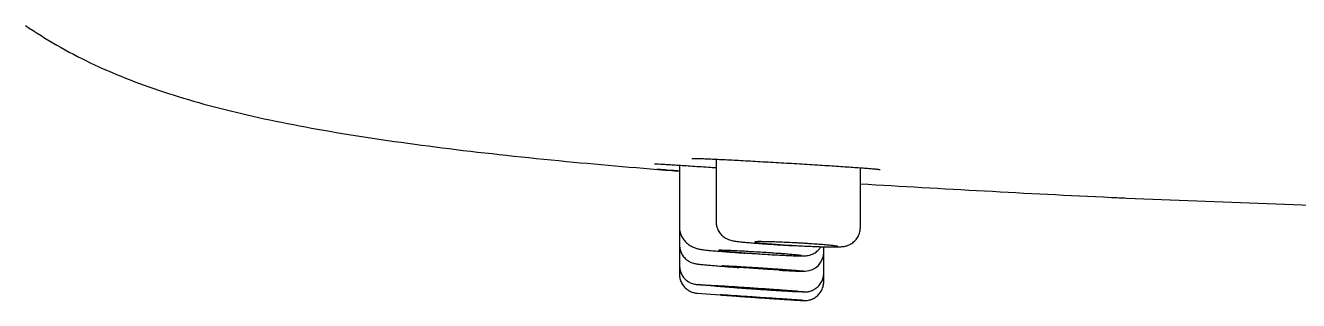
# Model space of a CAD drawing. Header units: millimetres. Extents: x 976 to 9349, y -1578 to 2211.
# Drawn here: x 4581.673 to 4585.024, y 661.806 to 662.531 of the extents above; entities that cross this region are included whole.
import ezdxf

# ---------------------------------------------------------------- set-up
doc = ezdxf.new("R2010")
doc.units = ezdxf.units.MM
doc.layers.add('Wbudowane', color=175, linetype='Continuous')

# ---------------------------------------------------------------- blocks, each defined once
blk = doc.blocks.new('Z$W@#21058')
for p, q in [((4.1925, 160.8721), (4.1925, 160.7018)), ((4.2888, 160.8881), (4.2888, 160.7236)), ((4.6685, 160.7084), (4.6685, 160.8655)), ((4.1925, 160.7018), (4.1925, 160.6623)), ((4.1925, 160.6623), (4.1925, 160.6079)), ((4.5722, 160.6433), (4.5722, 160.6574)), ((4.5722, 160.5887), (4.5722, 160.6433)), ((4.1925, 160.6079), (4.1925, 160.5851)), ((4.5722, 160.566), (4.5722, 160.5887)), ((4.239, 160.5352), (4.2992, 160.5309))]:
    blk.add_line(p, q)
for centre, radius, start, end in [((12.9774, 353.7261), 193.0904, 267.741706, 267.961647), ((4.5221, 160.6434), 0.0501, 271.6674, 359.9791), ((4.5221, 161.3866), 0.7933, 265.1561, 270.103)]:
    blk.add_arc(centre, radius, start, end)
for points, knots in [([(2.4706, 161.2401), (2.4976, 161.2217), (2.5252, 161.2044), (2.5819, 161.1718), (2.611, 161.1565), (2.7012, 161.1133), (2.7651, 161.0881), (2.9025, 161.0428), (2.9759, 161.0227), (3.133, 160.9866), (3.2166, 160.9705), (3.394, 160.9412), (3.4877, 160.928), (3.6846, 160.9037), (3.7877, 160.8926), (3.991, 160.8731), (4.0904, 160.8646), (4.1925, 160.8565)], [0, 0, 0, 0, 0.072502, 0.072502, 0.145014, 0.145014, 0.290039, 0.290039, 0.435064, 0.435064, 0.580089, 0.580089, 0.725114, 0.725114, 0.870139, 0.870139, 1, 1, 1, 1]), ([(4.1264, 160.8761), (4.1264, 160.8761), (4.1265, 160.8761), (4.128, 160.8761), (4.1332, 160.8758), (4.1418, 160.8754), (4.1534, 160.8746), (4.1679, 160.8737), (4.185, 160.8726), (4.2044, 160.8714), (4.226, 160.8699), (4.2495, 160.8684), (4.2707, 160.867), (4.284, 160.8662), (4.2888, 160.8658)], [0, 0, 0, 0, 0.00179, 0.074477, 0.166589, 0.262576, 0.359779, 0.457438, 0.555033, 0.653019, 0.751057, 0.849114, 0.947163, 1, 1, 1, 1]), ([(4.2248, 160.8901), (4.2248, 160.8901), (4.2251, 160.8901), (4.2274, 160.8902), (4.2334, 160.8902), (4.2428, 160.89), (4.2553, 160.8896), (4.2704, 160.8889), (4.288, 160.8881), (4.308, 160.8872), (4.3299, 160.886), (4.3536, 160.8848), (4.3787, 160.8834), (4.405, 160.8819), (4.4321, 160.8804), (4.4598, 160.8788), (4.4875, 160.8772), (4.5151, 160.8755), (4.5422, 160.8739), (4.5684, 160.8722), (4.5935, 160.8706), (4.6171, 160.8691), (4.6389, 160.8676), (4.6587, 160.8662), (4.6762, 160.8649), (4.6913, 160.8637), (4.7035, 160.8627), (4.7127, 160.8618), (4.7165, 160.8613), (4.7181, 160.8611)], [0, 0, 0, 0, 0.0068272, 0.036763, 0.0726291, 0.1104007, 0.1488475, 0.1875633, 0.2263275, 0.2652941, 0.3042665, 0.3432597, 0.382332, 0.4213993, 0.4604968, 0.4995481, 0.5386839, 0.5777616, 0.6168759, 0.6559731, 0.6949983, 0.7340716, 0.7731027, 0.8120644, 0.8509078, 0.8897535, 0.9282055, 0.9661472, 1, 1, 1, 1]), ([(4.1331, 160.8615), (4.1337, 160.8615), (4.1342, 160.8614), (4.1372, 160.8612), (4.1428, 160.8607), (4.1499, 160.8602), (4.1557, 160.8597), (4.1578, 160.8595), (4.1621, 160.8592), (4.1643, 160.859), (4.1744, 160.8582), (4.183, 160.8575), (4.1925, 160.8568)], [0, 0, 0, 0, 0.0499572, 0.0499572, 0.2530474, 0.4561375, 0.4561375, 0.5576825, 0.5576825, 0.6592276, 0.6592276, 1, 1, 1, 1]), ([(4.1925, 160.8567), (4.1887, 160.857), (4.185, 160.8573), (4.1788, 160.8578), (4.1762, 160.858), (4.1713, 160.8584), (4.1689, 160.8585), (4.1574, 160.8595), (4.1496, 160.8601), (4.1416, 160.8608), (4.1401, 160.8609), (4.1374, 160.8611), (4.1362, 160.8612), (4.135, 160.8613)], [0, 0, 0, 0, 0.145076, 0.145076, 0.25274, 0.25274, 0.360403, 0.360403, 0.791057, 0.791057, 0.898721, 0.898721, 1, 1, 1, 1]), ([(4.7181, 160.8611), (4.7182, 160.8611), (4.7184, 160.8611), (4.7187, 160.8611), (4.719, 160.861), (4.7193, 160.861), (4.7195, 160.8609), (4.7198, 160.8609), (4.72, 160.8609), (4.7202, 160.8608), (4.7203, 160.8608), (4.7205, 160.8608), (4.7206, 160.8608), (4.7207, 160.8607), (4.7208, 160.8607), (4.7208, 160.8607), (4.7209, 160.8607), (4.7209, 160.8607), (4.7209, 160.8607), (4.7209, 160.8607)], [0, 0, 0, 0, 0.0426974, 0.114228, 0.1849173, 0.2545867, 0.3231542, 0.390533, 0.4566314, 0.5213545, 0.584605, 0.6462858, 0.7063021, 0.7645643, 0.8209903, 0.8755086, 0.9280611, 0.9786049, 1, 1, 1, 1]), ([(4.6685, 160.8234), (4.8831, 160.8102), (5.105, 160.7983), (5.3424, 160.7869), (5.3556, 160.7863), (5.3688, 160.7857)], [0, 0, 0, 0, 0.9445588, 0.9445588, 1, 1, 1, 1]), ([(4.1925, 160.7018), (4.1932, 160.6974), (4.1953, 160.6899), (4.2016, 160.6779), (4.2104, 160.668), (4.2207, 160.6601), (4.2307, 160.6552), (4.2394, 160.6524), (4.247, 160.6508), (4.2534, 160.6499), (4.2615, 160.6489), (4.2675, 160.6483), (4.2689, 160.6481)], [0, 0, 0, 0, 0.092787, 0.189185, 0.284279, 0.375944, 0.455593, 0.517907, 0.585538, 0.747202, 0.944539, 1, 1, 1, 1]), ([(4.2888, 160.7236), (4.2888, 160.7192), (4.2897, 160.7117), (4.2941, 160.6999), (4.3009, 160.6902), (4.3092, 160.6827), (4.3175, 160.678), (4.3249, 160.6752), (4.3324, 160.6733), (4.3398, 160.6721), (4.3512, 160.6707), (4.3647, 160.6694), (4.3798, 160.668), (4.3968, 160.6666), (4.4154, 160.6653), (4.4352, 160.6639), (4.4558, 160.6626), (4.4749, 160.6615), (4.4869, 160.6609), (4.4919, 160.6606)], [0, 0, 0, 0, 0.0416, 0.083571, 0.124928, 0.164295, 0.198541, 0.228641, 0.266089, 0.35301, 0.438153, 0.514008, 0.587501, 0.660342, 0.732595, 0.804679, 0.876656, 0.948588, 1, 1, 1, 1]), ([(4.5949, 160.6571), (4.597, 160.6571), (4.6035, 160.6571), (4.6129, 160.6573), (4.6202, 160.6577), (4.6284, 160.6589), (4.637, 160.6614), (4.6465, 160.6662), (4.6557, 160.6742), (4.6631, 160.6843), (4.6675, 160.6964), (4.6685, 160.704), (4.6685, 160.7084)], [0, 0, 0, 0, 0.07564, 0.251425, 0.422935, 0.500296, 0.568286, 0.646437, 0.735625, 0.825817, 0.91516, 1, 1, 1, 1]), ([(4.5215, 160.6594), (4.5145, 160.6598), (4.5074, 160.6602), (4.4967, 160.6607), (4.4931, 160.6609), (4.486, 160.6614), (4.4824, 160.6616), (4.4718, 160.6622), (4.465, 160.6627), (4.4551, 160.6634), (4.4519, 160.6636), (4.4455, 160.664), (4.4424, 160.6643), (4.4335, 160.6649), (4.428, 160.6654), (4.4203, 160.6661), (4.4179, 160.6663), (4.4133, 160.6667), (4.409, 160.6671), (4.4054, 160.6675), (4.402, 160.6679), (4.4004, 160.6681), (4.3962, 160.6686), (4.3941, 160.669), (4.392, 160.6694), (4.3914, 160.6695), (4.3907, 160.6698), (4.3905, 160.6699), (4.3904, 160.6703), (4.3911, 160.6705), (4.3931, 160.6707), (4.394, 160.6707), (4.3961, 160.6708), (4.3972, 160.6709), (4.4013, 160.671), (4.4046, 160.671), (4.4126, 160.6709), (4.4171, 160.6708), (4.4246, 160.6707), (4.4273, 160.6706), (4.4328, 160.6705), (4.4357, 160.6704), (4.4446, 160.6701), (4.4509, 160.6698), (4.4641, 160.6693), (4.471, 160.669), (4.485, 160.6683), (4.4921, 160.668), (4.5029, 160.6674), (4.5065, 160.6672), (4.5136, 160.6668), (4.5207, 160.6664), (4.5276, 160.666), (4.5344, 160.6656), (4.5379, 160.6653), (4.5478, 160.6647), (4.5541, 160.6642), (4.5631, 160.6636), (4.5659, 160.6633), (4.5715, 160.6629), (4.5742, 160.6627), (4.5818, 160.662), (4.5864, 160.6616), (4.5924, 160.661), (4.5943, 160.6608), (4.5977, 160.6604), (4.5992, 160.6602), (4.6034, 160.6597), (4.6055, 160.6593), (4.6076, 160.6589), (4.6082, 160.6587), (4.6089, 160.6584), (4.6093, 160.6582), (4.609, 160.658), (4.6084, 160.6578), (4.6078, 160.6577), (4.6058, 160.6574), (4.6038, 160.6573), (4.5984, 160.6572), (4.595, 160.6571), (4.5871, 160.6572), (4.5826, 160.6572), (4.575, 160.6574), (4.5723, 160.6575), (4.5668, 160.6576), (4.564, 160.6577), (4.5551, 160.658), (4.5488, 160.6582), (4.5355, 160.6588), (4.5286, 160.6591), (4.5215, 160.6594)], [0, 0, 0, 0, 0.03125, 0.03125, 0.046875, 0.046875, 0.0625, 0.0625, 0.09375, 0.09375, 0.109375, 0.109375, 0.125, 0.125, 0.15625, 0.15625, 0.171875, 0.171875, 0.1875, 0.203125, 0.203125, 0.21875, 0.21875, 0.25, 0.25, 0.265625, 0.265625, 0.28125, 0.28125, 0.3125, 0.3125, 0.328125, 0.328125, 0.34375, 0.34375, 0.375, 0.375, 0.40625, 0.40625, 0.421875, 0.421875, 0.4375, 0.4375, 0.46875, 0.46875, 0.5, 0.5, 0.53125, 0.53125, 0.546875, 0.546875, 0.5625, 0.578125, 0.578125, 0.59375, 0.59375, 0.625, 0.625, 0.640625, 0.640625, 0.65625, 0.65625, 0.6875, 0.6875, 0.703125, 0.703125, 0.71875, 0.71875, 0.75, 0.75, 0.765625, 0.765625, 0.78125, 0.796875, 0.796875, 0.8125, 0.8125, 0.84375, 0.84375, 0.875, 0.875, 0.90625, 0.90625, 0.921875, 0.921875, 0.9375, 0.9375, 0.96875, 0.96875, 1, 1, 1, 1]), ([(4.1925, 160.6623), (4.1925, 160.6578), (4.1935, 160.6503), (4.1979, 160.6385), (4.2048, 160.6288), (4.2134, 160.6211), (4.2219, 160.6164), (4.2293, 160.6139), (4.235, 160.6127), (4.2395, 160.612), (4.2464, 160.6113), (4.2573, 160.6102), (4.2699, 160.6091), (4.2846, 160.6078), (4.3013, 160.6065), (4.3197, 160.6051), (4.3356, 160.6039), (4.3454, 160.6032), (4.3484, 160.603)], [0, 0, 0, 0, 0.049035, 0.097613, 0.145559, 0.192243, 0.233608, 0.263551, 0.291903, 0.348295, 0.456701, 0.544225, 0.628844, 0.71275, 0.796334, 0.879647, 0.963036, 1, 1, 1, 1]), ([(4.2689, 160.6481), (4.2712, 160.6479), (4.2784, 160.6473), (4.2917, 160.6462), (4.3094, 160.6448), (4.3286, 160.6433), (4.3478, 160.642), (4.3606, 160.6411), (4.3665, 160.6407)], [0, 0, 0, 0, 0.096514, 0.284216, 0.470969, 0.657354, 0.84366, 1, 1, 1, 1]), ([(4.3945, 160.6437), (4.4017, 160.6432), (4.4088, 160.6428), (4.4194, 160.6421), (4.423, 160.6419), (4.43, 160.6414), (4.4335, 160.6412), (4.4438, 160.6404), (4.4503, 160.64), (4.4597, 160.6393), (4.4628, 160.6391), (4.4688, 160.6386), (4.4716, 160.6384), (4.4798, 160.6377), (4.4848, 160.6373), (4.4916, 160.6367), (4.4938, 160.6365), (4.4977, 160.6362), (4.5013, 160.6358), (4.5044, 160.6355), (4.5071, 160.6352), (4.5083, 160.635), (4.5113, 160.6346), (4.5127, 160.6344), (4.5137, 160.6341), (4.5138, 160.634), (4.5138, 160.6339), (4.5136, 160.6338), (4.5125, 160.6337), (4.511, 160.6336), (4.5078, 160.6336), (4.5066, 160.6336), (4.5038, 160.6336), (4.5022, 160.6337), (4.4971, 160.6338), (4.4931, 160.6339), (4.4839, 160.6343), (4.4788, 160.6345), (4.4705, 160.6349), (4.4676, 160.635), (4.4616, 160.6353), (4.4585, 160.6355), (4.449, 160.636), (4.4424, 160.6363), (4.4287, 160.6371), (4.4215, 160.6376), (4.4073, 160.6385), (4.4002, 160.6389), (4.3895, 160.6396), (4.3859, 160.6399), (4.3789, 160.6404), (4.372, 160.6408), (4.3653, 160.6413), (4.3588, 160.6418), (4.3555, 160.642), (4.346, 160.6428), (4.3401, 160.6432), (4.3319, 160.6439), (4.3293, 160.6441), (4.3242, 160.6445), (4.3218, 160.6448), (4.315, 160.6454), (4.3111, 160.6457), (4.3061, 160.6462), (4.3046, 160.6464), (4.3019, 160.6467), (4.3007, 160.6469), (4.2976, 160.6473), (4.2963, 160.6475), (4.2953, 160.6478), (4.2951, 160.6478), (4.2951, 160.648), (4.2955, 160.6481), (4.2966, 160.6482), (4.298, 160.6482), (4.2989, 160.6482), (4.3021, 160.6482), (4.3049, 160.6481), (4.3117, 160.648), (4.3158, 160.6478), (4.3249, 160.6474), (4.33, 160.6472), (4.3384, 160.6468), (4.3413, 160.6467), (4.3473, 160.6464), (4.3504, 160.6462), (4.3598, 160.6457), (4.3664, 160.6453), (4.3803, 160.6445), (4.3873, 160.6441), (4.3945, 160.6437)], [0, 0, 0, 0, 0.03125, 0.03125, 0.046875, 0.046875, 0.0625, 0.0625, 0.09375, 0.09375, 0.109375, 0.109375, 0.125, 0.125, 0.15625, 0.15625, 0.171875, 0.171875, 0.1875, 0.203125, 0.203125, 0.21875, 0.21875, 0.25, 0.25, 0.265625, 0.265625, 0.28125, 0.28125, 0.3125, 0.3125, 0.328125, 0.328125, 0.34375, 0.34375, 0.375, 0.375, 0.40625, 0.40625, 0.421875, 0.421875, 0.4375, 0.4375, 0.46875, 0.46875, 0.5, 0.5, 0.53125, 0.53125, 0.546875, 0.546875, 0.5625, 0.578125, 0.578125, 0.59375, 0.59375, 0.625, 0.625, 0.640625, 0.640625, 0.65625, 0.65625, 0.6875, 0.6875, 0.703125, 0.703125, 0.71875, 0.71875, 0.75, 0.75, 0.765625, 0.765625, 0.78125, 0.796875, 0.796875, 0.8125, 0.8125, 0.84375, 0.84375, 0.875, 0.875, 0.90625, 0.90625, 0.921875, 0.921875, 0.9375, 0.9375, 0.96875, 0.96875, 1, 1, 1, 1]), ([(4.5132, 160.6335), (4.5153, 160.6335), (4.5194, 160.6335), (4.524, 160.6336), (4.5311, 160.6344), (4.5398, 160.6367), (4.5497, 160.6415), (4.5585, 160.6489), (4.5631, 160.6549), (4.5648, 160.6576)], [0, 0, 0, 0, 0.184124, 0.390771, 0.494544, 0.597512, 0.73452, 0.885272, 1, 1, 1, 1]), ([(4.1925, 160.6079), (4.1925, 160.6035), (4.1935, 160.596), (4.1978, 160.5842), (4.2047, 160.5745), (4.2134, 160.5667), (4.2222, 160.5619), (4.2298, 160.5594), (4.2352, 160.5584), (4.2374, 160.5581), (4.2391, 160.5579), (4.2399, 160.5578)], [0, 0, 0, 0, 0.132664, 0.265209, 0.396095, 0.524246, 0.642226, 0.724627, 0.789316, 0.901398, 1, 1, 1, 1]), ([(4.4551, 160.5961), (4.445, 160.5966), (4.4345, 160.5973), (4.4209, 160.5982), (4.4182, 160.5984), (4.4127, 160.5987), (4.41, 160.5989), (4.4019, 160.5995), (4.3966, 160.5999), (4.386, 160.6006), (4.3807, 160.601), (4.3705, 160.6017), (4.3656, 160.6021), (4.3585, 160.6026), (4.3562, 160.6028), (4.3517, 160.6032), (4.3495, 160.6033), (4.343, 160.6038), (4.3349, 160.6045), (4.328, 160.6051), (4.3217, 160.6056), (4.3189, 160.6059), (4.3141, 160.6063), (4.312, 160.6065), (4.3095, 160.6068), (4.3087, 160.6069), (4.3074, 160.6071), (4.3069, 160.6071), (4.3055, 160.6073), (4.305, 160.6074), (4.3048, 160.6076), (4.3051, 160.6076), (4.3065, 160.6077), (4.3076, 160.6077), (4.3099, 160.6076), (4.3107, 160.6076), (4.3126, 160.6075), (4.3137, 160.6075), (4.3194, 160.6072), (4.3253, 160.6069), (4.3344, 160.6065), (4.3363, 160.6063), (4.3402, 160.6061), (4.3422, 160.606), (4.3484, 160.6057), (4.3528, 160.6054), (4.3621, 160.6048), (4.367, 160.6045), (4.377, 160.6039), (4.3822, 160.6036), (4.39, 160.6031), (4.3927, 160.6029), (4.3981, 160.6026), (4.4008, 160.6024), (4.4089, 160.6019), (4.4143, 160.6015), (4.4251, 160.6008), (4.4305, 160.6004), (4.4412, 160.5997), (4.4516, 160.599), (4.4615, 160.5983), (4.4687, 160.5977), (4.4711, 160.5976), (4.4757, 160.5972), (4.4779, 160.597), (4.4844, 160.5966), (4.4884, 160.5962), (4.496, 160.5956), (4.4996, 160.5954), (4.506, 160.5948), (4.5088, 160.5946), (4.5138, 160.5941), (4.5159, 160.5939), (4.5177, 160.5938)], [0, 0, 0, 0, 0.0625, 0.0625, 0.078125, 0.078125, 0.09375, 0.09375, 0.125, 0.125, 0.15625, 0.15625, 0.1875, 0.1875, 0.203125, 0.203125, 0.21875, 0.21875, 0.25, 0.28125, 0.28125, 0.3125, 0.3125, 0.34375, 0.34375, 0.359375, 0.359375, 0.375, 0.375, 0.40625, 0.40625, 0.4375, 0.4375, 0.46875, 0.46875, 0.484375, 0.484375, 0.5, 0.5, 0.5625, 0.5625, 0.578125, 0.578125, 0.59375, 0.59375, 0.625, 0.625, 0.65625, 0.65625, 0.6875, 0.6875, 0.703125, 0.703125, 0.71875, 0.71875, 0.75, 0.75, 0.78125, 0.78125, 0.8125, 0.84375, 0.84375, 0.859375, 0.859375, 0.875, 0.875, 0.90625, 0.90625, 0.9375, 0.9375, 0.96875, 0.96875, 1, 1, 1, 1]), ([(4.1925, 160.5851), (4.1924, 160.5811), (4.1933, 160.5742), (4.197, 160.563), (4.2033, 160.5534), (4.2113, 160.5454), (4.2206, 160.5398), (4.2284, 160.5369), (4.2349, 160.5356), (4.2375, 160.5353), (4.2384, 160.5352), (4.239, 160.5352)], [0, 0, 0, 0, 0.127868, 0.264887, 0.400357, 0.533717, 0.66322, 0.774093, 0.834495, 0.890243, 1, 1, 1, 1]), ([(4.5174, 160.5387), (4.5187, 160.5387), (4.5207, 160.5386), (4.5239, 160.5386), (4.5307, 160.5392), (4.5395, 160.5414), (4.5496, 160.5463), (4.5592, 160.5543), (4.5667, 160.5645), (4.5712, 160.5766), (4.5722, 160.5842), (4.5722, 160.5887)], [0, 0, 0, 0, 0.146443, 0.227334, 0.291703, 0.385302, 0.498632, 0.626915, 0.753308, 0.878162, 1, 1, 1, 1]), ([(4.3942, 160.5482), (4.3851, 160.5488), (4.3666, 160.5501), (4.3395, 160.5519), (4.3138, 160.5536), (4.2908, 160.5551), (4.2709, 160.5564), (4.2554, 160.5573), (4.2444, 160.5579), (4.2388, 160.5581), (4.2384, 160.5579), (4.2436, 160.5574), (4.2539, 160.5564), (4.2691, 160.5552), (4.2884, 160.5537), (4.3112, 160.5519), (4.3366, 160.5501), (4.3636, 160.5481), (4.3912, 160.5462), (4.4183, 160.5444), (4.444, 160.5427), (4.467, 160.5413), (4.4869, 160.5401), (4.5024, 160.5393), (4.5134, 160.5388), (4.519, 160.5386), (4.5194, 160.5388), (4.5143, 160.5394), (4.504, 160.5403), (4.4888, 160.5415), (4.4696, 160.5429), (4.4467, 160.5445), (4.4213, 160.5463), (4.4033, 160.5476), (4.3942, 160.5482)], [0, 0, 0, 0, 0.031316, 0.06264, 0.093854, 0.125075, 0.156307, 0.187547, 0.218794, 0.250075, 0.281285, 0.312559, 0.343744, 0.375001, 0.406279, 0.437616, 0.46886, 0.500142, 0.53137, 0.562614, 0.593828, 0.625049, 0.656253, 0.687471, 0.718671, 0.749909, 0.781119, 0.812392, 0.843625, 0.874925, 0.906136, 0.937405, 0.968688, 1, 1, 1, 1]), ([(4.3885, 160.5483), (4.3957, 160.5478), (4.4028, 160.5473), (4.4134, 160.5466), (4.417, 160.5464), (4.424, 160.5459), (4.4275, 160.5456), (4.4377, 160.5449), (4.4442, 160.5445), (4.4536, 160.5438), (4.4567, 160.5436), (4.4626, 160.5432), (4.4654, 160.543), (4.4736, 160.5424), (4.4785, 160.542), (4.4852, 160.5415), (4.4874, 160.5413), (4.4912, 160.541), (4.4948, 160.5407), (4.4978, 160.5405), (4.5004, 160.5403), (4.5016, 160.5402), (4.5045, 160.5399), (4.5058, 160.5397), (4.5067, 160.5396), (4.5068, 160.5396), (4.5067, 160.5395), (4.5065, 160.5395), (4.5052, 160.5395), (4.5037, 160.5395), (4.5004, 160.5397), (4.4992, 160.5397), (4.4963, 160.5398), (4.4947, 160.5399), (4.4895, 160.5402), (4.4855, 160.5404), (4.4761, 160.5409), (4.471, 160.5412), (4.4626, 160.5418), (4.4597, 160.5419), (4.4537, 160.5423), (4.4505, 160.5425), (4.441, 160.5431), (4.4343, 160.5435), (4.4206, 160.5444), (4.4135, 160.5449), (4.3993, 160.5459), (4.3921, 160.5464), (4.3815, 160.5471), (4.3779, 160.5474), (4.3709, 160.5479), (4.364, 160.5483), (4.3573, 160.5488), (4.3508, 160.5493), (4.3476, 160.5495), (4.3381, 160.5502), (4.3323, 160.5507), (4.3241, 160.5513), (4.3215, 160.5515), (4.3165, 160.5519), (4.3141, 160.5521), (4.3074, 160.5526), (4.3035, 160.5529), (4.2986, 160.5534), (4.2971, 160.5535), (4.2945, 160.5537), (4.2933, 160.5538), (4.2904, 160.5541), (4.2891, 160.5543), (4.2882, 160.5544), (4.288, 160.5544), (4.2882, 160.5545), (4.2886, 160.5545), (4.2898, 160.5545), (4.2913, 160.5544), (4.2922, 160.5544), (4.2955, 160.5542), (4.2983, 160.5541), (4.3053, 160.5537), (4.3094, 160.5534), (4.3187, 160.5529), (4.3238, 160.5525), (4.3322, 160.552), (4.3352, 160.5518), (4.3412, 160.5514), (4.3443, 160.5512), (4.3538, 160.5506), (4.3604, 160.5502), (4.3743, 160.5493), (4.3813, 160.5488), (4.3885, 160.5483)], [0, 0, 0, 0, 0.03125, 0.03125, 0.046875, 0.046875, 0.0625, 0.0625, 0.09375, 0.09375, 0.109375, 0.109375, 0.125, 0.125, 0.15625, 0.15625, 0.171875, 0.171875, 0.1875, 0.203125, 0.203125, 0.21875, 0.21875, 0.25, 0.25, 0.265625, 0.265625, 0.28125, 0.28125, 0.3125, 0.3125, 0.328125, 0.328125, 0.34375, 0.34375, 0.375, 0.375, 0.40625, 0.40625, 0.421875, 0.421875, 0.4375, 0.4375, 0.46875, 0.46875, 0.5, 0.5, 0.53125, 0.53125, 0.546875, 0.546875, 0.5625, 0.578125, 0.578125, 0.59375, 0.59375, 0.625, 0.625, 0.640625, 0.640625, 0.65625, 0.65625, 0.6875, 0.6875, 0.703125, 0.703125, 0.71875, 0.71875, 0.75, 0.75, 0.765625, 0.765625, 0.78125, 0.796875, 0.796875, 0.8125, 0.8125, 0.84375, 0.84375, 0.875, 0.875, 0.90625, 0.90625, 0.921875, 0.921875, 0.9375, 0.9375, 0.96875, 0.96875, 1, 1, 1, 1]), ([(4.5188, 160.5161), (4.5191, 160.516), (4.5198, 160.516), (4.5206, 160.516), (4.5254, 160.516), (4.533, 160.5168), (4.542, 160.5197), (4.5521, 160.5252), (4.5607, 160.5334), (4.5674, 160.5432), (4.5713, 160.5547), (4.5722, 160.5618), (4.5722, 160.566)], [0, 0, 0, 0, 0.046544, 0.13812, 0.183791, 0.260291, 0.3736, 0.49345, 0.623413, 0.751287, 0.877728, 1, 1, 1, 1]), ([(4.5179, 160.5161), (4.5178, 160.5161), (4.5169, 160.5161), (4.5147, 160.5162), (4.5138, 160.5163), (4.5116, 160.5164), (4.5103, 160.5165), (4.506, 160.5167), (4.5026, 160.5169), (4.4965, 160.5173), (4.4943, 160.5174), (4.4896, 160.5177), (4.4872, 160.5179), (4.4795, 160.5184), (4.4739, 160.5187), (4.4649, 160.5193), (4.4618, 160.5195), (4.4554, 160.5199), (4.4489, 160.5203), (4.4422, 160.5208), (4.4353, 160.5212), (4.4318, 160.5215), (4.4212, 160.5222), (4.4141, 160.5227), (4.4034, 160.5234), (4.3998, 160.5236), (4.3927, 160.5241), (4.3891, 160.5244), (4.3787, 160.5251), (4.3719, 160.5255), (4.362, 160.5262), (4.3588, 160.5265), (4.3525, 160.5269), (4.3494, 160.5271), (4.3407, 160.5278), (4.3352, 160.5281), (4.3251, 160.5289), (4.3207, 160.5292), (4.3149, 160.5296), (4.3131, 160.5298), (4.3098, 160.53), (4.3083, 160.5301), (4.3043, 160.5304), (4.3023, 160.5306), (4.2997, 160.5308), (4.2991, 160.5309), (4.2993, 160.5309), (4.3001, 160.5308), (4.3024, 160.5307), (4.3033, 160.5306), (4.3055, 160.5305), (4.308, 160.5304), (4.3111, 160.5301), (4.3146, 160.5299), (4.3165, 160.5298), (4.3226, 160.5294), (4.3272, 160.5291), (4.3349, 160.5286), (4.3376, 160.5284), (4.3432, 160.528), (4.3461, 160.5278), (4.3551, 160.5272), (4.3615, 160.5268), (4.3714, 160.5261), (4.3749, 160.5259), (4.3818, 160.5254), (4.3852, 160.5252), (4.3957, 160.5245), (4.4028, 160.524), (4.4172, 160.523), (4.4244, 160.5226), (4.4348, 160.5219), (4.4382, 160.5216), (4.4451, 160.5212), (4.4485, 160.5209), (4.4583, 160.5203), (4.4646, 160.5199), (4.4763, 160.5191), (4.4819, 160.5187), (4.4919, 160.518), (4.4963, 160.5177), (4.5022, 160.5173), (4.504, 160.5172), (4.5073, 160.5169), (4.5088, 160.5168), (4.5127, 160.5166), (4.5147, 160.5164), (4.5174, 160.5162), (4.518, 160.5161), (4.5179, 160.5161)], [0, 0, 0, 0, 0.03125, 0.03125, 0.046875, 0.046875, 0.0625, 0.0625, 0.09375, 0.09375, 0.109375, 0.109375, 0.125, 0.125, 0.15625, 0.15625, 0.171875, 0.171875, 0.1875, 0.203125, 0.203125, 0.21875, 0.21875, 0.25, 0.25, 0.265625, 0.265625, 0.28125, 0.28125, 0.3125, 0.3125, 0.328125, 0.328125, 0.34375, 0.34375, 0.375, 0.375, 0.40625, 0.40625, 0.421875, 0.421875, 0.4375, 0.4375, 0.46875, 0.46875, 0.5, 0.5, 0.53125, 0.53125, 0.546875, 0.546875, 0.5625, 0.578125, 0.578125, 0.59375, 0.59375, 0.625, 0.625, 0.640625, 0.640625, 0.65625, 0.65625, 0.6875, 0.6875, 0.703125, 0.703125, 0.71875, 0.71875, 0.75, 0.75, 0.78125, 0.78125, 0.796875, 0.796875, 0.8125, 0.8125, 0.84375, 0.84375, 0.875, 0.875, 0.90625, 0.90625, 0.921875, 0.921875, 0.9375, 0.9375, 0.96875, 0.96875, 1, 1, 1, 1]), ([(4.3424, 160.5275), (4.3453, 160.5273), (4.3571, 160.5265), (4.3693, 160.5256), (4.3785, 160.525)], [0, 0, 0, 0, 0.24845, 1, 1, 1, 1])]:
    blk.add_open_spline(points, degree=3, knots=knots)
for points in [[(4.3769, 160.5258), (4.3756, 160.5259), (4.3742, 160.526), (4.3728, 160.5261)], [(4.386, 160.5252), (4.3845, 160.5253), (4.3831, 160.5254), (4.3817, 160.5255)]]:
    blk.add_open_spline(points, degree=3)

msp = doc.modelspace()

# ---------------------------------------------------------------- block references
at = {"layer": 'Wbudowane'}
msp.add_blockref('Z$W@#21058', (4579.2023, 501.2904), dxfattribs=at)

doc.saveas('drawing.dxf')
